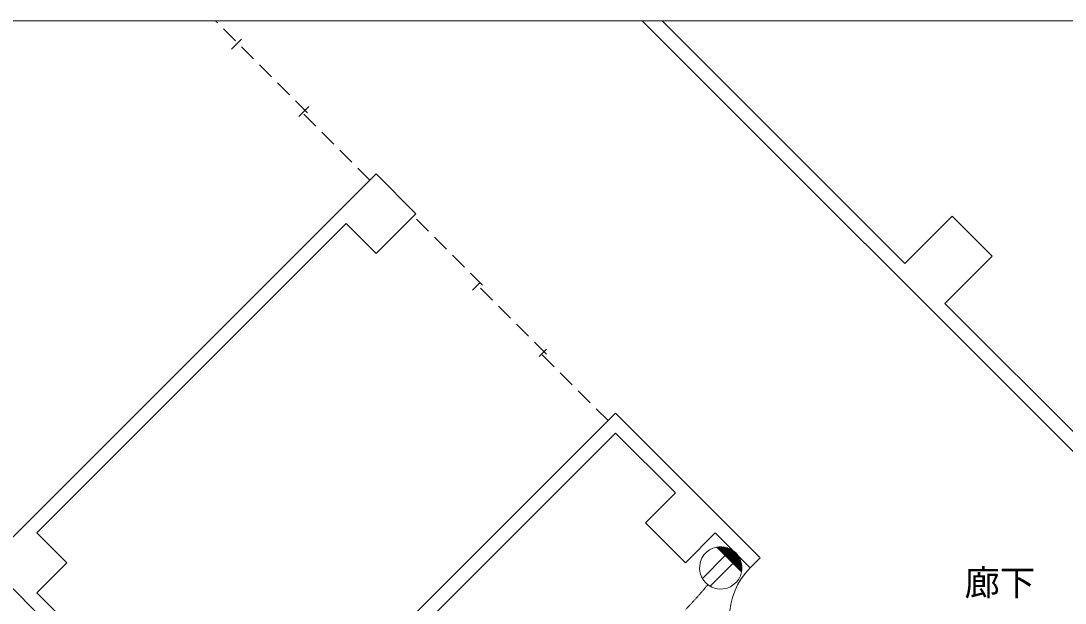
# Model space of a CAD drawing. Units: millimetres, scale not verified. Extents: x -36057 to 19943, y -22762 to 18611.
# Drawn here: x -28283 to -13483, y 10356 to 18611 of the extents above; entities that cross this region are included whole.
import ezdxf
from ezdxf.enums import TextEntityAlignment as Align

# ---------------------------------------------------------------- set-up
doc = ezdxf.new("R2010")
doc.units = ezdxf.units.MM
doc.header["$LTSCALE"] = 200
doc.linetypes.add('DASHED1', pattern=[1.8, 1.2, -0.6])
doc.linetypes.add('DASHED3', pattern=[4, 3, -1])
for name, color, linetype, lineweight in [('1-0_121', 7, 'Continuous', 9), ('1-3_155', 7, 'Continuous', 9), ('F-F', 7, 'Continuous', 9)]:
    doc.layers.add(name, color=color, linetype=linetype, lineweight=lineweight)
doc.layers.add('1-A', color=7, linetype='Continuous')
doc.styles.add('HGｺﾞｼｯｸE', font='')
doc.styles.get('HGｺﾞｼｯｸE').set_extended_font_data('HGｺﾞｼｯｸE')

msp = doc.modelspace()

# ---------------------------------------------------------------- linework, layer by layer
at = {"layer": '1-0_121', "linetype": 'DASHED1'}
for p, q in [((-24221.7, 17309.3), (-25523.2, 18610.9)), ((-25300, 18210.9), (-25158.6, 18352.3)), ((-24345.4, 17256.3), (-24204, 17397.7)), ((-23337.8, 16354.7), (-24327.7, 17344.7)), ((-21740.9, 14863.9), (-22719.1, 15842.1)), ((-21882.3, 14793.2), (-21776.2, 14899.3)), ((-20833.4, 13885.8), (-21847, 14899.3)), ((-20939.5, 13850.4), (-20833.4, 13956.5)), ((-19961.3, 12942.9), (-20939.5, 13921.1))]:
    msp.add_line(p, q, dxfattribs=at)
at = {"layer": '1-0_121'}
for p, q in [((-10954.6, 10088), (-19477.5, 18610.9)), ((-19194.6, 18610.9), (-15754.1, 15170.3)), ((-23249.4, 16443.1), (-31044.1, 8648.4)), ((-23249.4, 16443.1), (-22683.7, 15877.4)), ((-23249.4, 15311.8), (-22683.7, 15877.4)), ((-15754.1, 15170.3), (-15082.3, 15842.1)), ((-14516.6, 15276.4), (-15082.3, 15842.1)), ((-28057.7, 11352), (-23673.6, 15736)), ((-23673.6, 15736), (-23249.4, 15311.8)), ((-15188.4, 14604.6), (-14516.6, 15276.4)), ((-15188.4, 14604.6), (-11511.4, 10927.7)), ((-19855.3, 13049), (-25229.3, 7675)), ((-19855.3, 13049), (-17804.7, 10998.4)), ((-19855.3, 12766.2), (-25087.9, 7533.6)), ((-19431, 11493.4), (-18865.3, 10927.7)), ((-27633.4, 10927.7), (-28057.7, 11352)), ((-17946.1, 10857), (-17804.7, 10998.4)), ((-28057.7, 10503.4), (-27633.4, 10927.7)), ((-28623.4, 10786.3), (-25370.7, 7533.6)), ((-28057.7, 10503.4), (-25229.3, 7675))]:
    msp.add_line(p, q, dxfattribs=at)
for points in [[(-19431, 11493.4), (-19006.7, 11917.6), (-19855.3, 12766.2)], [(-18865.3, 10927.7), (-18441.1, 11352), (-17946.1, 10857)]]:
    msp.add_lwpolyline(points, dxfattribs=at)
msp.add_arc((-17239, 10149.9), 1000, 135.00001, 225, dxfattribs=at)
at = {"layer": '1-3_155'}
for p, q in [((-18421.7, 11149.7), (-18069.7, 10797.8)), ((-18401.9, 11152.9), (-18066.6, 10817.5)), ((-18380.9, 11154.8), (-18064.6, 10838.5)), ((-18358.4, 11155.2), (-18064.2, 10861)), ((-18334, 11153.7), (-18065.7, 10885.4)), ((-18307.1, 11149.8), (-18069.6, 10912.3)), ((-18276.6, 11142.2), (-18077.2, 10942.8)), ((-18239.7, 11128.2), (-18091.2, 10979.7)), ((-18300.9, 11029), (-18624.2, 10705.7)), ((-18182.8, 11094.2), (-18125.2, 11036.6)), ((-18190.5, 10918.5), (-18513.8, 10595.2))]:
    msp.add_line(p, q, dxfattribs=at)
for start, end in [(101.0455, 348.95448), (348.95448, 101.0455), (348.95448, 101.0455)]:
    msp.add_arc((-18364.2, 10855.2), 300, start, end, dxfattribs=at)
at = {"layer": '1-3_155', "linetype": 'DASHED3'}
msp.add_arc((-22685.4, 13997.1), 5342.7, 264.23202, 320.76247, dxfattribs=at)
at = {"layer": 'F-F'}
msp.add_lwpolyline([(19943.3, 18610.9), (-36056.7, 18610.9), (-36056.7, -20589.1)], dxfattribs=at)

# ---------------------------------------------------------------- texts
at = {"layer": '1-A', "style": 'HGｺﾞｼｯｸE'}
msp.add_text('廊下', height=366.6, dxfattribs=at).set_placement((-14908.9, 10352.1), align=Align.BOTTOM_LEFT)

doc.saveas('drawing.dxf')
